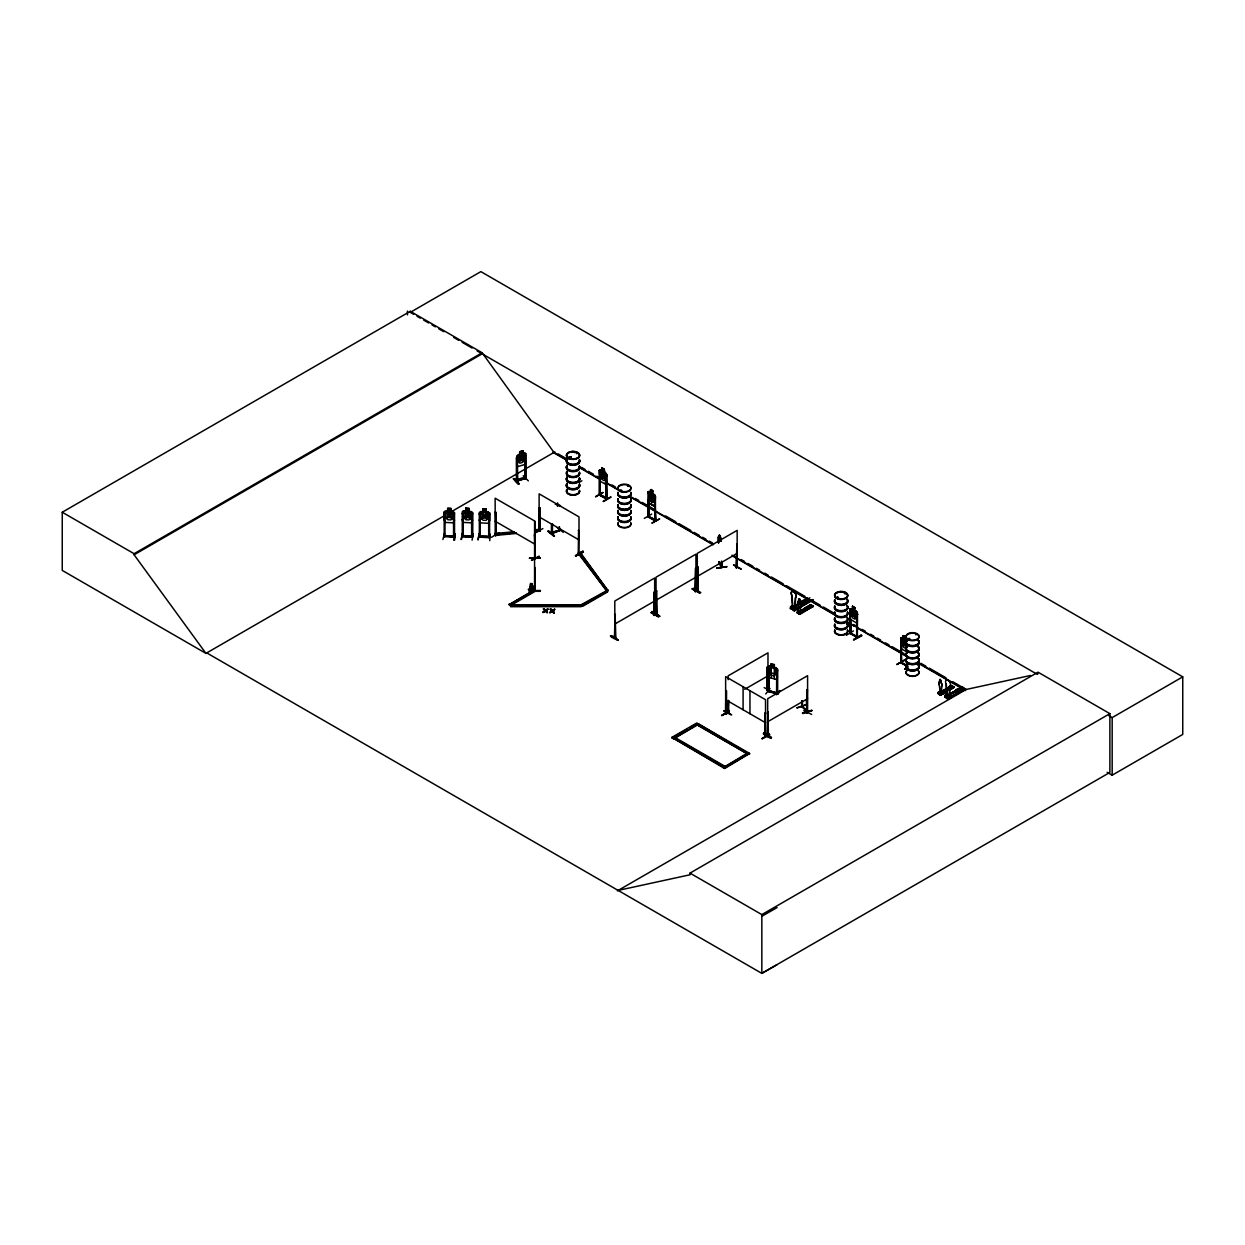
<?xml version="1.0" encoding="UTF-8"?>
<svg xmlns="http://www.w3.org/2000/svg" width="1245" height="1245" viewBox="0 0 1245 1245"><rect width="100%" height="100%" fill="white"/><g stroke="black" fill="none" stroke-linecap="round" stroke-linejoin="round"><path stroke-width="1.5" d="M516.348 481.161L517.562 481.021L517.282 457.833L516.442 458.098L516.519 481.333L525.826 478.422M794.886 608.509L795.415 597.709A3.533 2.039 60 0 0 795.415 593.632A3.533 2.039 60 0 0 791.882 591.593A3.533 2.039 60 0 0 791.882 595.67L792.396 607.062L796.271 609.163L795.975 607.498L793.921 608.68L793.921 609.879L790.762 608.058L790.762 606.86L792.816 605.677M792.832 607.14L792.038 595.577A3.533 2.039 60 0 1 792.038 591.515A3.533 2.039 60 0 1 795.571 593.538A3.533 2.039 60 0 1 795.571 597.616L795.041 608.416L791.944 606.797L793.75 606.564L793.298 605.91L793.096 609.194L792.909 606.782L791.773 606.128L791.773 608.649M800.644 605.397L800.551 605.459A2.35 1.354 60 0 0 800.193 602.238L800.302 602.175A2.35 1.354 60 0 1 800.644 605.397L800.193 612.664C798.559 610.626 798.839 611.98 799.274 611.124M941.189 693.449L941.531 686.244A2.35 1.354 60 0 0 941.189 683.038L941.251 680.626M941.282 693.403L941.625 686.197A2.35 1.354 60 0 0 941.282 682.976L941.189 683.038M949.281 697.044L949.795 686.244A3.533 2.039 60 0 0 949.795 682.167A3.533 2.039 60 0 0 946.262 680.128A3.533 2.039 60 0 0 946.262 684.205L946.776 695.597L950.651 697.698L950.355 696.033L948.301 697.216L948.301 698.414L945.142 696.593L945.142 695.395L947.196 694.212M530.759 590.254C527.553 573.245 538.634 593.632 530.012 589.897L531.241 583.827L529.67 589.367M791.742 606.844L793.516 606.315M798.668 598.907L798.543 601.273A2.35 1.354 60 0 0 798.294 604.043L798.59 611.855L799.43 611.435M798.792 611.917L798.418 611.497M940.52 694.508L941.889 692.92L942.091 694.025C936.022 685.933 942.014 706.74 939.275 684.828A2.35 1.354 60 0 1 939.617 682.011L940.037 679.35M939.275 684.828L939.181 684.89A2.35 1.354 60 0 1 939.524 682.073L939.648 679.708M939.415 692.438L940.1 691.862L939.29 692.656M938.512 693.807L938.216 692.376L939.788 691.706L939.85 694.119L940.006 692.064L939.275 692.5L940.286 692.391M946.465 695.115L947.569 695.364M946.262 684.205L946.682 695.69M948.099 694.928L946.776 695.426L949.437 696.951L949.795 686.244M444.154 519.538L445.228 522.418L453.351 522.822L454.518 520.13M445.087 513.438L444.107 513.594L445.087 513.438L444.932 536.735L445.103 535.568L454.518 536.377M442.909 539.521L444.543 533M453.507 513.92L454.456 513.967L453.507 513.92L453.569 537.233L453.538 536.097M454.02 540.159L455.094 533.607L454.16 540.112M454.596 540.19L455.063 533.607M471.326 511.539L463.342 510.932L462.237 511.882L462.284 536.688L472.602 537.217L472.602 512.458L469.038 511.353L469.038 508.52L465.692 508.225L469.147 508.427L469.147 511.259M463.124 513.64L462.175 513.594L463.124 513.64L463.062 536.393M462.237 519.538L463.296 522.418L471.419 522.822L472.586 520.13M463.296 522.418L462.362 519.461M465.677 511.135L465.692 508.225M460.977 539.521L462.611 533L461.49 539.427M462.113 536.408L462.222 535.521L472.633 536.175M471.575 513.92L472.524 513.967L471.575 513.92L471.637 537.233L471.559 536.346M473.162 533.607L472.088 540.159M480.243 513.905L479.247 514.06L480.243 513.905L480.165 537.171M479.294 520.005L480.368 522.884L488.491 523.289L489.674 520.534L489.674 512.924L486.11 511.819L486.219 508.894L482.749 508.754L482.749 511.586L481.146 512.535L481.146 517.827L482.873 520.192L486.095 520.379L487.822 518.216L487.822 512.924L486.219 511.726M482.749 508.754L482.873 511.695L479.294 512.411L479.356 537.155L489.565 537.684L488.771 536.517M479.154 533.84L478.049 539.988L479.107 533.903M489.596 537.42C475.73 535.677 479.076 535.926 480.305 537.155M479.169 536.268L480.134 536.05M489.518 536.86C467.7 538.276 490.141 533.389 488.709 537.669L488.647 514.387L489.596 514.434L488.647 514.387M488.46 511.851L480.446 511.555M489.658 512.987L489.518 537.7M489.752 540.641L490.281 534.105M560.374 529.576L559.612 530.697M560.374 530.37L551.659 533.794L551.706 524.145M529.841 588.807L531.382 583.672M530.012 589.897L531.304 583.921M535.054 558.009L534.914 557.402M534.447 589.616L534.572 591.001L534.572 521.344M534.447 590.457L534.976 589.507L509.143 604.665L510.606 605.506L581.119 605.506L607.949 590.644L580.263 552.469L578.24 553.511L607.513 591.951L578.334 552.78M568.623 457.74L569.728 457.008M569.354 457.008L570.085 457.226M576.777 453.756L576.917 452.915M620.57 490.53L621.846 490.514M628.865 486.281L627.745 486.281L628.305 485.69M628.025 485.83L627.885 485.97M836.733 597.522L837.838 597.071M838.476 597.942L838.103 597.507M836.827 597.942L838.539 598.051L837.652 597.102M844.873 593.009L845.122 593.585M845.402 593.616L844.499 593.398L845.355 593.18M908.134 639.261L909.535 639.479L909.192 638.327M909.753 639.385L909.721 638.576L909.021 639.416M916.242 634.452L915.9 634.872M947.227 694.912L948.067 695.006M721.197 566.055L721.509 567.487L721.54 561.075M617.925 640.412C613.629 634.11 603.405 634.078 617.956 640.335M618.283 640.086L610.704 635.884L618.329 640.179M659.554 615.901C636.133 602.424 675.537 625.41 651.68 612.229M659.585 616.368L652.053 611.591M693.232 588.216L700.826 592.558M723.718 710.942C732.978 714.412 735.375 718.038 724.03 710.724M763.699 733.103C781.269 740.853 763.621 737.849 763.714 733.087M770.826 738.083L763.309 733.819M946.138 695.348L947.04 694.943M533.249 589.725L531.848 583.796L533.42 589.165M524.83 464.478L525.888 461.335L524.83 464.478L517.624 466.657L516.784 464.089L517.749 466.595M521.25 457.351L518.683 455.903L520.597 458.533L518.605 462.549L521.235 458.954C522.371 463.062 526.059 460.401 521.857 458.16L523.787 454.3L521.281 457.304M798.496 611.466L799.041 611.248M946.947 695.815C947.818 690.804 948.145 701.324 946.931 695.348M797.127 707.954L806.262 704.841M525.795 477.644L525.032 477.909M534.51 558.429L534.385 557.947M534.992 590.877L534.93 567.346M602.845 474.765L605.148 473.551L603.592 475.901L605.21 480.196L603.109 476.228C602.129 480.088 599.234 476.991 602.58 475.294L601.039 471.17L602.907 474.501M853.696 613.209L855.86 612.011L854.303 614.376L855.813 618.656L853.821 614.703C853.012 618.578 849.853 615.512 853.292 613.769L851.767 609.645L853.712 613.24M606.751 482.08L605.817 484.461L600.059 481.13L599.296 470.283L600.168 469.676L599.374 470.361M654.481 506.326L655.368 503.851L654.512 506.295L648.785 502.933L647.96 499.743L648.723 502.996L654.481 506.326L655.321 496.319L648.785 491.697M856.622 622.889L857.463 620.555L856.544 622.936L850.771 619.605L850.102 616.306M904.446 642.342L906.671 641.346L905.115 643.712L906.733 648.007L904.617 644.023C903.652 647.882 900.757 644.801 904.103 643.105L902.563 638.981L904.477 642.327M548.065 531.335L548.547 530.681L554.461 536.221L548.065 531.335L554.445 535.755M553.978 536.393L548.096 531.273M792.411 606.844L793.641 606.502M947.414 695.13L946.605 695.784M947.398 695.457L946.325 694.554L946.153 697.169M513.391 478.702C517.282 477.706 523.522 491.557 513.391 478.702L518.449 484.04M513.827 478.516L518.963 483.931M449.274 514.403L452.246 512.333L450.052 515.461L452.34 518.963L449.367 516.037L446.379 518.605L448.636 515.368L446.473 512.006L449.305 514.372M467.342 514.403L470.314 512.333L468.136 515.461L470.423 518.963L467.435 516.037C466.035 520.426 462.206 518.574 466.704 515.368L464.541 512.006L467.373 514.372M777.534 676.798L776.444 679.412L768.99 677.436L768.072 674.276M595.577 496.879L603.062 492.569M846.32 635.323L853.432 630.919M904.601 660.006L896.758 664.565L904.228 660.239M498.84 532.829L491.464 537.295M535.381 532.813L542.882 528.58M644.319 518.387L651.711 514.06M721.586 715.47L729.399 710.926L721.96 715.268M729.337 711.284L721.898 715.626M495.821 534.79C493.596 533.716 497.907 534.743 495.666 535.63L496.07 512.442L495.137 512.209L495.821 512.598M539.879 530.463L539.038 529.996L540.143 530.292M539.801 508.24L539.77 531.319L540.05 508.084L539.116 507.851L540.05 508.084M534.665 557.729L535.381 558.133L534.603 534.696L534.945 558.974L535.039 521.235L495.137 498.202L495.23 535.443L516.364 533.451M578.987 553.963L579.003 516.877L539.116 493.845L539.116 530.961L539.365 507.695M648.225 515.772L649.003 517.095L648.925 499.79M726.566 690.897L726.395 714.132L725.539 713.681L725.882 690.508L726.644 713.976L726.162 713.245M725.664 713.758L725.633 676.658L765.519 699.69L765.597 736.775L765.099 713.152L764.772 736.371L765.737 735.67M599.374 494.187C601.366 495.121 598.985 493.02 599.374 495.028L599.374 470.237M606.019 498.031C611.917 499.836 589.165 489.534 606.175 498M849.993 633.472L850.102 608.712L852.638 609.256L852.56 606.268L852.56 609.101M850.957 632.771L850.242 632.398L850.957 633.596M901.894 662.169L900.773 661.873L901.613 662.356M765.722 693.963L770.033 688.438M654.123 615.404L654.356 614.034M694.912 590.659C696.733 588.714 694.259 592.931 695.924 591.219M736.978 566.366L736.137 567.658L737.242 567.424M767.107 690.041L768.087 689.87L767.309 690.306L767.325 667.211L769.083 665.935L771.169 666.573M767.465 735.53L768.181 734.317M806.573 712.156L807.398 711.673L807.663 712.731L806.573 712.996L807.32 689.528L806.962 713.105M806.573 712.996L807.398 712.513L806.682 712.887M648.536 502.295L653.236 494.172M806.853 711.253L801.578 705.744L802.449 706.148M802.449 706.989L802.076 706.335M801.578 706.584L806.853 710.413M651.742 496.786C652.645 493.036 655.586 496.226 652.271 497.751L653.905 502.046L651.773 498.078C650.793 502 648.022 498.871 651.244 497.144L649.703 493.036L651.649 496.599M569.183 457.242L569.541 458.004M570.272 458.113L569.992 457.444M838.01 597.833L837.107 597.289M844.468 593.414L845.604 593.491M516.831 456.604L517.749 455.359M654.014 500.957L652.785 502.513L650.497 501.19L649.267 498.202L650.497 489.658L652.971 491.059L652.785 494.016L654.014 495.666L654.014 500.957L652.816 502.498L650.497 501.175L649.267 498.218M768.865 668.627L768.009 668.409L768.865 668.627L768.881 691.722L769.021 668.44M776.709 670.464L777.58 670.681L776.709 670.464L776.569 693.714M777.534 693.107L768.103 690.352M776.522 694.757L779.821 690.586L778.141 693.979M779.79 690.586L777.44 693.963L777.534 669.188L774.374 667.538M777.736 693.823L779.93 691.037M769.083 665.935L776.413 667.896M774.219 667.476L775.791 668.845L775.791 674.136L774.219 675.973L771.278 675.195L769.706 672.502L769.706 667.211L771.278 666.697L771.169 663.741L774.374 664.519L774.265 678.836M718.303 537.015L718.443 542.758L718.303 537.015L719.486 538.058L719.454 535.054L720.45 537L719.33 535.085L718.676 543.053M551.519 533.482L560.079 530.23L560.032 529.343L560.281 530.432M559.487 526.868L559.41 530.744L559.285 526.697M802.496 707.067L802.434 701.262M807.242 711.751L801.951 706.537M792.038 606.626L792.987 606.222M615.528 637.02C613.987 636.226 615.217 637.798 615.544 637.689L615.186 614.485L614.439 637.954L615.263 637.471M656.006 613.458L656.504 612.82M656.146 613.38L655.944 614.299L656.784 613.863L656.426 590.675L655.679 614.143L656.504 613.66M696.002 591.235L695.924 554.181L656.022 577.213L656.146 614.221M698.009 589.399C696.78 588.449 697.729 590.301 697.9 590.114L697.682 566.864L696.935 590.332L697.76 589.85M736.231 566.771L737.242 566.522L736.542 566.957M727.843 712.716C730.831 713.478 725.71 704.11 728.107 700.951M767.434 734.752L768.43 734.706M768.321 734.581L768.367 735.437L768.103 712.171L767.605 735.795L767.683 698.71L807.585 675.677L807.585 712.809M454.565 537.015L443.998 535.77M517.562 480.414C513.189 481.052 526.355 475.668 525.406 478.251L524.939 477.893M545.512 610.112L547.816 608.929L545.886 610.937L547.442 612.633L543.474 608.758L544.999 610.921L543.053 612.462L544.999 610.439L543.474 608.758M547.816 609.412L545.512 610.595L544.314 608.789M552.36 610.377L554.663 609.194L552.733 611.202L554.29 612.898L550.321 609.023L551.846 611.186L549.901 612.727L551.846 610.704L550.321 609.023M554.663 609.676L552.36 610.859L551.177 609.07M543.053 611.98L545.372 610.781L546.586 612.602M543.053 612.462L545.372 611.248M549.901 612.244L552.235 611.046L553.434 612.867M549.901 612.727L552.235 611.528M545.886 610.937L547.816 608.929M552.733 611.202L554.663 609.194M727.843 712.654L727.843 700.81M806.215 607.918L806.029 608.914L807.102 608.136M908.134 638.669L909.192 638.623M957.607 690.29L958.93 689.979M959.646 690.726L958.619 691.068M655.446 496.304L654.496 494.856L655.415 496.335L655.446 521.064L647.991 516.815L648.832 491.526C652.473 495.214 648.598 485.955 652.971 491.059M654.465 494.887L648.738 491.573L647.96 492.149L648.863 491.651M900.898 638.171L901.722 637.596L907.278 640.895M648.054 492.102L650.575 492.647M809.872 597.818L790.248 608.447M790.948 608.867L807.056 600.137M793.485 610.081L794.481 610.859L813.11 600.028M810.744 604.588C815.21 608.198 810.355 603.062 809.375 605.584M813.265 606.346L799.072 613.878L799.897 614.361L813.047 606.346M799.539 614.143L801.111 612.229L799.539 613.707M812.565 606.066L813.405 606.564M938.232 693.512L951.756 685.715M938.668 693.761L952.409 686.197L949.344 687.925M952.02 685.979L938.372 693.73M952.192 685.964L954.417 687.349L949.904 689.963L953.872 687.053M940.551 694.99L946.714 691.348M951.927 685.917L953.763 686.866M940.52 694.943L942.091 693.029M954.09 687.178L949.421 689.683M945.297 697.356L962.712 687.256M945.111 697.247L962.743 687.442M965.046 688.75L947.569 698.632L948.394 699.13L965.731 688.983M551.504 533.545L551.488 523.974M495.183 535.303L496.07 535.474L495.401 512.053M535.288 535.085L534.354 534.852M579.267 530.728L578.334 530.495M531.522 560.406L539.365 556.25L531.568 560.328M648.24 493.642L648.925 494.032M652.956 493.923L654.512 494.903L652.894 493.938L654.045 495.635M654.683 520.721L654.932 497.455L655.695 520.924L654.932 507.042M655.617 497.844L654.683 497.595M654.512 506.295L648.723 502.996L654.59 506.248M578.256 553.48L578.583 530.339M575.501 555.581C589.072 545.964 581.711 555.457 575.548 555.644M575.61 556.048L583.345 551.893M575.501 556.048L582.94 551.224M655.617 520.005C637.533 511.384 660.55 521.655 654.714 519.865M659.383 518.823L651.851 523.165L659.663 518.978M615.45 614.641L614.516 614.874M653.656 615.31L654.403 591.842L653.921 615.466L654.745 614.983M656.691 590.83L655.757 591.064M695.239 591.608L695.659 568.031L695.364 591.593M697.931 567.004L697.013 567.253M736.153 567.689L736.9 544.221L736.417 567.844L737.164 567.409L737.164 530.37L697.262 553.403L697.387 590.41M651.275 612.524L658.387 616.571M692.096 588.947L700.048 592.994L692.516 588.714M733.445 565.012L741.289 569.183L733.756 564.903M653.734 615.279L654.683 615.061L654.668 578.007L614.781 601.039L614.89 638.031M767.745 666.682L767.06 690.103L767.06 667.071L767.994 666.822M764.181 687.598L771.775 691.769M767.745 688.874L767.309 689.465M765.784 713.541L764.85 713.307M768.352 712.311L767.434 712.56M803.772 710.444L811.678 714.459M769.503 734.425L762.018 738.861L769.55 734.519M762.064 738.425L769.503 734.114M206.857 652.956L206.047 653.438L62.25 570.412L62.25 512.24L410.29 311.297L482.142 352.771L553.994 452.433L567.424 460.183M410.29 311.297L410.29 312.37L480.866 271.628L1182.75 676.86L1182.75 734.441L1112.174 775.184L1107.132 772.258M62.25 512.24L134.102 553.714L482.142 352.771M777.067 964.688L761.831 973.372L206.763 652.909L205.939 653.376L134.102 554.788L482.142 353.845M205.939 653.376L444.947 515.383M449.99 512.473L554.803 451.966M572.747 451.406L575.19 452.822M578.941 482.562L581.897 480.757M599.592 471.777L600.339 495.152M606.657 474.516L605.879 472.976L600.121 469.832L601.911 470.781L601.755 467.855L604.214 469.272L605.35 473.8L605.35 479.092L604.121 480.648L601.833 479.325L600.604 476.353L601.833 467.809L604.292 469.225L604.121 472.151L606.657 474.516L606.735 499.229L606.222 497.751M606.253 475.621L605.895 498.794L606.253 475.621L607 499.089L599.343 494.965L606.657 499.183M606.922 476.01L605.988 475.761M600.059 481.13L599.467 477.862M600.09 495.401L600.277 477.924M603.125 501.315L610.657 496.911M611.015 497.191L603.545 501.533M531.428 587.344L528.238 589.414L531.428 591.266M509.143 604.665L534.074 590.27L535.537 591.11L534.074 590.27M535.537 590.379L510.606 604.774L509.143 603.949M510.606 605.506L535.537 591.11M607.949 589.928L581.119 604.774L510.606 604.774L510.606 606.688L581.119 606.688L581.119 604.774L582.582 605.615L607.513 591.219M581.119 605.506L582.582 606.346L607.513 591.951M614.781 624.072L654.668 601.039M656.022 600.246L695.924 577.213M697.262 576.435L737.164 553.403M799.368 598.721L800.193 600.168L799.586 598.876M798.543 601.273L798.636 601.21A2.35 1.354 60 0 0 798.185 604.105M794.497 610.859L790.466 608.198L790.466 606.688L792.52 605.506M801.344 601.615C812.394 606.595 795.944 602.16 803.399 600.417L807.133 602.876L803.399 600.417M805.219 599.374C816.269 604.354 799.819 599.919 807.289 598.191L811.024 600.65M790.466 608.198L793.096 606.673M807.6 598.3L794.839 605.677L807.631 598.503M795.337 605.973L807.896 598.814M808.363 598.923L791.182 608.774M793.921 608.68L796.271 607.669M793.189 610.097L810.619 600.028M811.024 600.339L793.968 610.595M812.907 599.545L793.921 610.517L794.217 608.852M810.946 605.132L797.36 612.913L797.236 611.591L798.808 610.906M804.488 608.4L805.857 607.404L808.363 609.038L805.857 607.404M807.087 606.906L808.456 605.91L810.946 607.544L808.456 605.91M810.744 604.79L797.033 612.711L799.928 614.361M811.226 605.07L797.905 613.209L797.236 612.696M797.858 613.194L809.919 606.268M799.057 613.863L812.954 606.284M799.383 614.065L813.234 606.035M852.56 609.303L851.331 609.536L851.331 614.828L852.56 617.8L854.848 619.123L856.078 617.567L856.078 612.275L854.848 610.626L855.004 607.684L852.56 606.268M850.724 610.781L850.055 610.392L850.677 633.829M855.004 610.532L856.56 611.513L850.102 608.836L850.319 633.285L857.743 637.518L856.747 636.491M857.385 612.991L856.591 611.435L857.354 637.705L857.463 612.945M856.7 614.236L857.634 614.47L856.7 614.236L856.7 637.362L856.965 619.839M744.728 689.294L767.994 675.864M850.366 632.444L850.802 633.02M671.895 737.367L696.826 722.971L749.599 753.443L724.668 768.554L671.895 737.367L724.668 767.838L749.599 753.443M671.895 738.083L686.851 729.446M690.181 727.531L695.161 724.652M698.289 724.528L673.343 738.923L698.289 723.812L731.531 743.732M856.887 636.475L850.802 633.269L857.26 636.802M853.852 639.308C877.04 625.955 837.527 648.801 861.711 635.635M853.852 639.79L861.742 635.697M903.356 638.436L903.279 635.65L905.815 637.02L906.874 646.886L905.644 648.458L903.356 647.135L902.127 644.147L903.356 635.604M905.722 637.067L903.279 635.65M901.536 640.117L901.504 663.196L900.851 639.728L901.8 639.961M905.722 639.899L907.372 640.848M767.683 721.742L807.585 698.71M900.82 645.673L901.582 648.941L907.418 652.209M904.601 660.332L897.163 664.316M678.136 740.012L674.806 737.367L724.668 766.157L723.221 767.714L748.152 752.602L749.599 754.159M724.886 766.764L746.486 754.283M905.037 669.281L907.698 666.978M907.698 667.304L904.757 669.125M904.648 669.125L907.636 667.398M938.216 692.376L939.788 691.706M951.725 685.388L938.014 693.512L940.909 695.161M938.839 693.979L946.402 689.668M940.037 694.663L953.748 686.742M940.255 694.663L946.371 691.395M949.266 689.465L954.215 686.82M940.846 695.13L946.854 691.675M946.916 691.691L940.706 694.928M950.651 696.204L948.597 697.387C950.526 701.869 943.586 697.231 944.846 695.224L946.916 694.041M955.724 690.15C966.774 695.115 950.324 690.679 957.779 688.952L961.514 691.411L957.779 688.952M959.615 687.909C970.649 692.874 954.215 688.454 961.669 686.711L965.404 689.17L961.669 686.711M961.98 686.835L944.644 696.982M949.235 694.243L962.011 687.022M949.717 694.508L962.183 687.318M963.007 687.769L945.562 697.153M947.569 698.632L965 688.563M948.145 698.974L965.404 688.874M617.333 890.891L966.198 689.465L1030.471 675.49M618.142 890.408L689.995 874.784L689.995 873.118L1038.034 672.175L1109.886 713.65L1109.886 772.429L761.831 973.372L761.831 914.593L1109.886 713.65M1038.034 673.841L1037.225 674.323L477.131 350.95M1108.844 715.673L1112.174 717.602L1182.75 676.86M761.831 916.273L777.067 907.589M443.998 536.611L454.518 537.217L454.534 512.458L450.955 511.353L450.955 508.582L447.733 508.396M462.222 536.408L472.415 536.968M463.093 535.864L462.097 535.817M447.733 511.228L446.006 512.068L446.006 517.36L447.733 519.725L450.955 519.912L452.682 517.749L452.682 512.458L450.955 511.415L451.079 508.427L447.609 508.287L447.733 511.228L444.278 511.991L444.278 519.538M516.457 481.099L525.499 478.267M524.783 478.469L524.705 455.499L525.717 455.421L524.892 455.686M525.546 455.234L525.795 478.485M736.9 567.253L736.9 544.221M697.682 566.864L698.009 590.005M695.504 591.064L695.659 568.031M654.403 614.874L654.403 591.842M728.776 700.562L728.107 712.887L728.59 711.471M728.512 712.358L728.512 700.421M807.258 712.529L807.32 689.528M767.947 735.204L768.103 712.171M837.34 597.164L836.967 597.771M768.056 691.224L777.689 693.745M555.27 504.396L556.997 503.727L556.997 504.676M557.402 505.844L560.452 505.657M563.3 532.346L557.402 527.631M552.375 532.378L551.846 532.922M560.079 529.39L559.55 529.872M767.371 690.259L767.589 688.874M796.878 707.783L806.029 704.67M806.76 711.222L806.386 699.814M802.527 712.871L811.942 710.553L802.558 712.949M802.527 713.354L811.693 710.226M802.807 713.587L811.942 710.537M522.775 450.783L522.729 453.803L524.254 454.269L524.254 459.561L522.729 462.3L519.881 463.187L518.356 461.413L519.725 451.733L522.775 450.783L522.775 453.616M519.788 451.795L522.838 450.846M517.453 458.02L516.442 458.098M523.211 475.652L528.347 480.912M552.126 532.409L559.41 530.152L551.488 532.736M552.126 533.249L552.282 523.663M768.274 690.399L768.196 691.24M728.107 679.708L728.107 675.864L767.994 652.831L767.9 691.442L768.974 690.851M578.365 553.589L580.263 553.185L607.949 590.644M620.57 490.001L621.364 490.219M806.029 608.136L807.211 608.525M530.463 588.371L531.382 588.185M649.267 492.927L650.497 492.693M720.481 539.816L720.481 536.968L721.135 541.108M721.166 566.242L719.065 561.635M716.638 567.876L726.909 566.864L716.653 567.969M726.769 566.522L716.653 568.28M525.001 478.718L524.705 455.499M516.675 481.317L516.675 456.541L517.64 455.219L524.799 453.055L525.888 453.725L525.686 478.547M539.287 530.681L540.143 531.133M725.804 713.494L726.006 713.556M599.514 494.763L599.592 477.535M901.038 661.733L901.38 663.149M692.173 588.838L699.69 593.118M650.917 612.649L658.449 616.944M495.23 535.443L494.903 533.545L514.107 531.74M535.257 529.732L539.085 529.374L539.427 531.257L535.583 531.631M502.591 533.545L510.263 532.813M516.364 532.72L495.23 534.727L494.903 533.545M535.583 530.915L539.427 530.541M454.456 537.264L454.3 536.408L445.212 535.879M472.369 537.249L472.493 512.489M648.365 515.85L648.754 516.41M648.365 516.691L648.925 517.033M648.645 517.266L648.676 494.172M539.365 529.888L539.645 531.273M495.759 535.63L496.07 512.442M535.117 558.32L534.93 535.334M765.597 735.935L764.772 735.53M540.034 557.791L529.452 558.32L540.034 557.916M529.452 558.18L540.034 558.118M529.467 591.344C562.756 589.601 506.762 591.079 540.05 591.328M529.467 591.001L540.05 591.235M510.606 605.973L581.119 605.973M543.474 609.241L544.314 609.272M550.321 609.505L551.177 609.536M546.586 612.12L547.442 612.633M553.434 612.384L554.29 612.898M482.873 508.863L486.095 509.049M463.327 510.995L465.817 511.166M453.258 511.539L445.274 510.932L444.169 511.882L444.216 536.657M463.28 535.879L472.369 536.408M777.285 693.107L769.13 690.897M463.062 536.424L463.171 513.438M576.762 453.273L577.478 453.336M569.385 458.051L570.054 457.304M804.83 601.506L803.227 602.44M803.647 602.44L805.064 601.382M959.21 690.041L957.483 690.804M958.028 690.975L959.459 691.115L959.646 690.057M771.278 667.631L774.281 668.549M771.278 672.922L774.219 673.716M655.088 519.647L655.306 521.033M765.364 735.888L765.737 736.511M793.423 606.673L791.944 606.019L791.944 608.54L793.096 609.194M940.131 679.428L941.158 680.688M803.414 602.331C807.476 603.965 802.823 598.985 803.414 602.58M650.917 490.546L652.38 492.351L650.917 490.546L652.38 491.417M650.917 491.495L652.396 492.335M652.816 494.934L650.497 493.627L650.497 498.918L652.785 500.241L652.816 494.934L650.497 493.627M650.497 498.918L652.816 500.225M655.617 520.877L648.24 516.675L648.116 492.18M615.544 637.689L615.186 614.485M763.605 733.57L771.246 737.865M410.29 312.37L413.636 314.3M416.982 316.23L420.328 318.16M423.658 320.089L428.669 322.984M432.015 324.914L435.361 326.844M438.707 328.773L443.718 331.668M453.74 337.457L458.751 340.352M462.097 342.282L472.12 348.055M852.467 606.315L854.926 607.731M903.434 638.576L900.82 638.078L900.851 662.854L907.434 666.557M558.165 453.896L566.553 458.751M581.664 467.466L585.025 469.412M588.387 471.341L593.429 474.252M596.791 476.197L600.137 478.142M611.902 484.928L615.248 486.857M635.401 498.498L638.763 500.428M642.124 502.373L653.874 509.158M665.624 515.944L675.708 521.764M679.054 523.694L690.819 530.479M694.165 532.424L699.208 535.334M702.569 537.264L705.931 539.21M709.292 541.155L712.638 543.085M741.195 559.565L744.541 561.511M747.903 563.44L752.945 566.351M756.306 568.296L759.652 570.226M764.695 573.136L768.056 575.081M771.418 577.011L783.167 583.796M786.529 585.741L805.001 596.402M811.709 600.277L820.113 605.132M823.459 607.062L835.224 613.863M853.696 624.523L857.042 626.453M862.085 629.363L865.446 631.308M870.473 634.219L873.834 636.148M877.196 638.094L880.557 640.023M885.6 642.934L888.946 644.879M892.307 646.809L904.057 653.609M920.849 663.289L925.891 666.199M929.252 668.145L946.044 677.84M952.752 681.715L961.156 686.555M579.174 466.968L599.327 478.609M606.035 482.484L617.8 489.269M631.231 497.02L713.51 544.532M731.967 555.192L834.399 614.33M847.829 622.08L906.609 656.006M918.359 662.791L965.373 689.948M552.889 452.277L566.366 460.059M579.843 467.84L598.378 478.547M605.117 482.438L618.594 490.219M630.39 497.02L712.934 544.672M733.149 556.344L834.228 614.703M847.705 622.484L854.443 626.375M857.805 628.32L906.656 656.52M918.452 663.336L965.622 690.57M809.375 605.381L811.864 606.829M807.087 606.704L809.577 608.136M907.683 665.81L901.613 662.605L907.434 665.951M907.683 666.402L901.1 662.558L900.991 638.125M857.385 637.658L850.102 633.503M804.488 608.198L806.993 609.63M602.72 492.444L595.655 496.522M946.153 694.648L947.289 695.317M798.107 612.882L798.232 611.139L799.259 611.56M798.107 611.202L800.302 612.602M946.325 697.076L947.476 697.729M939.975 694.056L939.212 691.924L940.053 692.173M798.232 612.82L798.994 613.256L798.994 611.575M539.116 516.877L579.003 539.91M495.137 521.235L535.039 544.267M531.677 587.344L534.868 589.274M725.633 699.69L765.519 722.722M734.861 745.646L746.486 752.369M681.451 741.927L724.668 766.873M689.995 873.118L761.831 914.593M559.332 505.096L560.343 505.735M469.023 511.415L470.75 512.458L470.75 517.749L469.023 519.912L465.801 519.725L464.074 517.36L464.074 512.068L465.801 511.228L465.817 508.333M524.705 453.102L525.779 453.787M557.511 505.719L557.573 502.933L557.48 505.906M535.257 557.215L534.463 558.009M798.45 611.684L798.605 610.797M517.453 481.052L517.282 457.833M552.733 610.719L554.29 612.415M545.886 610.455L547.442 612.151M719.548 536.035L720.155 538.12L719.548 536.968M718.63 536.611L721.026 541.139M720.341 540.797L719.143 538.276L719.579 541.342M718.707 561.697L721.898 567.393L721.82 561.604M718.707 562.304L721.477 567.424L721.477 561.666M768.009 691.473L777.425 693.916L777.425 669.203M479.434 519.928L480.446 522.791M721.104 566.911L721.197 563.051M656.784 613.863L656.426 590.675M532.627 590.161L531.724 583.952L531.708 590.348M1112.174 717.602L1112.174 775.184M952.845 687.613L950.355 686.384M950.355 696.033L950.355 697.231M941.889 692.92L941.889 693.714L939.088 692.002L939.088 693.683M939.586 691.582L939.586 692.593M938.419 692.485L938.419 693.294M850.989 620.228L851.066 633.721M801.951 700.779L802.122 707.129L801.64 700.888M800.908 612.12L801.111 613.24M800.302 600.106L800.193 602.238M795.975 607.498L795.975 608.696M771.231 663.678L771.262 678.043M768.181 666.744L768.181 674.292M765.099 713.152L765.224 736.215M749.957 690.71L749.957 713.743M743.094 686.742L743.094 709.774M606.58 474.501L606.58 482.064M552.484 523.834L552.453 533.529M407.473 311.079L407.473 314.892M134.102 553.714L134.102 554.788M918.312 646.855A6.692 3.859 0 0 1 912.523 652.645A6.692 3.859 0 0 1 906.733 646.855M918.219 647.244A6.583 3.797 0 0 1 912.523 652.956A6.583 3.797 0 0 1 906.827 647.244M918.219 652.209A6.583 3.797 0 0 1 912.523 657.92A6.583 3.797 0 0 1 906.827 652.209M918.219 652.582A6.583 3.797 0 0 1 912.523 658.294A6.583 3.797 0 0 1 906.827 652.582M918.312 640.49A6.692 3.859 0 0 1 912.523 646.295A6.692 3.859 0 0 1 906.733 640.49M918.219 646.186A6.583 3.797 0 0 1 912.523 651.882A6.583 3.797 0 0 1 906.827 646.186M918.219 640.895A6.583 3.797 0 0 1 912.523 646.606A6.583 3.797 0 0 1 906.827 640.895M918.312 646.529A6.692 3.859 0 0 1 912.523 652.318A6.692 3.859 0 0 1 906.733 646.529M918.312 640.163A6.692 3.859 0 0 1 912.523 645.968A6.692 3.859 0 0 1 906.733 640.163M918.234 639.821A6.598 3.813 0 0 1 912.523 645.548A6.598 3.813 0 0 1 906.811 639.821M918.312 664.97A6.692 3.859 0 0 1 912.523 670.759A6.692 3.859 0 0 1 906.733 664.97M918.219 665.359A6.583 3.797 0 0 1 912.523 671.071A6.583 3.797 0 0 1 906.827 665.359M918.219 670.324A6.583 3.797 0 0 1 912.523 676.035A6.583 3.797 0 0 1 906.827 670.324M918.203 653.174A6.552 3.782 0 0 1 912.523 658.838A6.552 3.782 0 0 1 906.842 653.174M918.219 670.697A6.583 3.797 0 0 1 912.523 676.408A6.583 3.797 0 0 1 906.827 670.697M918.25 652.816A6.614 3.813 0 0 1 912.523 658.543A6.614 3.813 0 0 1 906.796 652.816M918.312 658.605A6.692 3.859 0 0 1 912.523 664.41A6.692 3.859 0 0 1 906.733 658.605M918.219 664.301A6.583 3.797 0 0 1 912.523 669.997A6.583 3.797 0 0 1 906.827 664.301M918.219 659.01A6.583 3.797 0 0 1 912.523 664.721A6.583 3.797 0 0 1 906.827 659.01M918.312 664.643A6.692 3.859 0 0 1 912.523 670.433A6.692 3.859 0 0 1 906.733 664.643M918.312 658.278A6.692 3.859 0 0 1 912.523 664.083A6.692 3.859 0 0 1 906.733 658.278M918.234 657.936A6.598 3.813 0 0 1 912.523 663.663A6.598 3.813 0 0 1 906.811 657.936M847.487 611.933A6.552 3.782 0 0 1 841.153 616.695A6.552 3.782 0 0 1 834.819 611.933M847.503 600.604A6.583 3.797 0 0 1 841.153 605.397A6.583 3.797 0 0 1 834.788 600.604M847.503 599.545A6.583 3.797 0 0 1 841.153 604.323A6.583 3.797 0 0 1 834.788 599.545M847.503 606.969A6.583 3.797 0 0 1 841.153 611.746A6.583 3.797 0 0 1 834.788 606.969M846.942 605.646A6.692 3.859 0 0 1 842.025 611.404A6.692 3.859 0 0 1 834.679 606.58M846.942 605.319A6.692 3.859 0 0 1 842.025 611.077A6.692 3.859 0 0 1 834.679 606.253M847.503 605.895A6.583 3.797 0 0 1 841.153 610.688A6.583 3.797 0 0 1 834.788 605.895M846.942 599.296A6.692 3.859 0 0 1 842.025 605.054A6.692 3.859 0 0 1 834.679 600.214M846.942 598.969A6.692 3.859 0 0 1 842.025 604.728A6.692 3.859 0 0 1 834.679 599.888M847.518 612.291A6.598 3.813 0 0 1 841.153 617.1A6.598 3.813 0 0 1 834.772 612.291M847.503 612.882A6.567 3.797 0 0 1 841.153 617.66A6.567 3.797 0 0 1 834.804 612.882M847.487 630.048A6.552 3.782 0 0 1 841.153 634.81A6.552 3.782 0 0 1 834.819 630.048M847.534 612.54A6.614 3.813 0 0 1 841.153 617.349A6.614 3.813 0 0 1 834.757 612.54M847.503 618.718A6.583 3.797 0 0 1 841.153 623.512A6.583 3.797 0 0 1 834.788 618.718M847.503 617.66A6.583 3.797 0 0 1 841.153 622.438A6.583 3.797 0 0 1 834.788 617.66M847.503 625.083A6.583 3.797 0 0 1 841.153 629.861A6.583 3.797 0 0 1 834.788 625.083M846.942 623.761A6.692 3.859 0 0 1 842.025 629.519A6.692 3.859 0 0 1 834.679 624.694M846.942 623.434A6.692 3.859 0 0 1 842.025 629.192A6.692 3.859 0 0 1 834.679 624.367M847.503 624.01A6.583 3.797 0 0 1 841.153 628.803A6.583 3.797 0 0 1 834.788 624.01M846.942 617.411A6.692 3.859 0 0 1 842.025 623.169A6.692 3.859 0 0 1 834.679 618.329M846.942 617.084A6.692 3.859 0 0 1 842.025 622.842A6.692 3.859 0 0 1 834.679 618.002M847.534 630.188A6.614 3.813 0 0 1 841.153 634.997A6.614 3.813 0 0 1 834.757 630.188M847.518 630.406A6.598 3.813 0 0 1 841.153 635.199A6.598 3.813 0 0 1 834.772 630.406M630.748 504.63A6.552 3.782 0 0 1 624.414 509.392A6.614 3.813 0 0 1 618.034 504.77M618.08 504.63A6.552 3.782 0 0 0 624.414 509.392A6.614 3.813 0 0 0 630.81 504.77M630.779 493.316A6.583 3.797 0 0 1 624.414 498.093A6.583 3.797 0 0 1 618.065 493.316M630.795 492.242A6.598 3.813 0 0 1 624.414 497.035A6.598 3.813 0 0 1 618.049 492.242M630.779 499.665A6.583 3.797 0 0 1 624.414 504.458A6.583 3.797 0 0 1 618.065 499.665M630.888 499.276A6.692 3.859 0 0 1 624.414 504.147A6.692 3.859 0 0 1 617.956 499.276M630.888 498.949A6.692 3.859 0 0 1 624.414 503.82A6.692 3.859 0 0 1 617.956 498.949M630.795 498.591A6.598 3.813 0 0 1 624.414 503.4A6.598 3.813 0 0 1 618.049 498.591M630.888 492.927A6.692 3.859 0 0 1 624.414 497.782A6.692 3.859 0 0 1 617.956 492.927M630.888 492.6A6.692 3.859 0 0 1 624.414 497.455A6.692 3.859 0 0 1 617.956 492.6M630.81 505.05A6.614 3.813 0 0 1 624.414 509.843A6.614 3.813 0 0 1 618.034 505.05M630.748 522.744A6.552 3.782 0 0 1 624.414 527.506A6.552 3.782 0 0 1 618.08 522.744M630.779 511.43A6.583 3.797 0 0 1 624.414 516.208A6.583 3.797 0 0 1 618.065 511.43M630.795 510.357A6.598 3.813 0 0 1 624.414 515.15A6.598 3.813 0 0 1 618.049 510.357M630.779 517.78A6.583 3.797 0 0 1 624.414 522.573A6.583 3.797 0 0 1 618.065 517.78M630.888 517.391A6.692 3.859 0 0 1 624.414 522.262A6.692 3.859 0 0 1 617.956 517.391M630.888 517.064A6.692 3.859 0 0 1 624.414 521.935A6.692 3.859 0 0 1 617.956 517.064M630.795 516.706A6.598 3.813 0 0 1 624.414 521.515A6.598 3.813 0 0 1 618.049 516.706M630.888 511.041A6.692 3.859 0 0 1 624.414 515.897A6.692 3.859 0 0 1 617.956 511.041M630.888 510.715A6.692 3.859 0 0 1 624.414 515.57A6.692 3.859 0 0 1 617.956 510.715M630.795 523.102A6.598 3.813 0 0 1 624.414 527.896A6.598 3.813 0 0 1 618.049 523.102M579.501 466.517A6.692 3.859 0 0 1 572.171 471.341A6.692 3.859 0 0 1 567.238 465.583M579.392 466.891A6.583 3.797 0 0 1 572.186 471.653A6.583 3.797 0 0 1 567.331 465.972M579.594 472.835A6.552 3.782 0 0 1 571.346 476.493A6.552 3.782 0 0 1 567.362 470.952M579.392 472.228A6.583 3.797 0 0 1 572.186 476.991A6.598 3.813 0 0 1 567.331 471.357A6.583 3.797 0 0 0 572.186 476.991A6.598 3.813 0 0 0 579.407 472.275M579.501 460.152A6.692 3.859 0 0 1 572.171 464.976A6.692 3.859 0 0 1 567.238 459.218M568.311 458.425A6.692 3.859 0 0 1 571.299 457.429M579.407 465.832A6.598 3.813 0 0 1 572.171 470.594A6.598 3.813 0 0 1 567.331 464.914M579.407 460.541A6.598 3.813 0 0 1 572.171 465.303A6.598 3.813 0 0 1 567.331 459.623M568.374 458.829A6.598 3.813 0 0 1 571.331 457.849M579.501 466.175A6.692 3.859 0 0 1 572.171 471.015A6.692 3.859 0 0 1 567.238 465.256M579.501 459.825A6.692 3.859 0 0 1 572.171 464.65A6.692 3.859 0 0 1 567.238 458.891M568.311 458.098A6.692 3.859 0 0 1 571.299 457.102M579.407 459.467A6.598 3.813 0 0 1 572.171 464.229A6.598 3.813 0 0 1 567.331 458.549M568.374 457.771A6.598 3.813 0 0 1 571.331 456.775M579.501 484.632A6.692 3.859 0 0 1 572.171 489.456A6.692 3.859 0 0 1 567.238 483.698M579.392 485.005A6.583 3.797 0 0 1 572.186 489.767A6.583 3.797 0 0 1 567.331 484.087M579.594 490.95A6.552 3.782 0 0 1 571.346 494.607A6.552 3.782 0 0 1 567.362 489.067M579.625 473.785A6.583 3.797 0 0 1 571.331 477.457A6.583 3.797 0 0 1 567.331 471.886M579.501 478.267A6.692 3.859 0 0 1 572.171 483.091A6.692 3.859 0 0 1 567.238 477.333M579.407 483.947A6.598 3.813 0 0 1 572.171 488.709A6.598 3.813 0 0 1 567.331 483.029M579.407 478.656A6.598 3.813 0 0 1 572.171 483.418A6.598 3.813 0 0 1 567.331 477.738M579.501 484.289A6.692 3.859 0 0 1 572.171 489.129A6.692 3.859 0 0 1 567.238 483.371M579.501 477.94A6.692 3.859 0 0 1 572.171 482.764A6.692 3.859 0 0 1 567.238 477.006M579.407 477.582A6.598 3.813 0 0 1 572.171 482.344A6.598 3.813 0 0 1 567.331 476.664M487.526 519.321L484.507 516.488L481.519 519.072L483.776 515.835L481.613 512.473L484.461 515.228L487.386 512.8L485.208 515.928L487.526 519.321M522.215 451.593L520.394 453.118L522.215 451.593M522.729 454.752L519.881 455.639L519.881 460.93L522.729 460.028L522.729 454.752M485.519 509.485L483.449 509.361L483.449 510.31L485.519 510.434L485.519 509.485M468.447 509.018L466.377 508.894L466.377 509.843L468.447 509.968L468.447 509.018M450.379 509.018L448.309 508.894L448.309 509.843L450.379 509.968L450.379 509.018M486.095 512.831L482.873 512.644L482.873 517.92L486.095 518.107L486.095 512.831M469.023 512.364L465.801 512.177L465.801 517.469L469.023 517.655L469.023 512.364M450.955 512.364L447.733 512.177L447.733 517.469L450.955 517.655L450.955 512.364M773.69 664.97L771.807 664.472L773.69 665.919L773.69 664.97M854.428 608.027L852.965 607.171L854.428 608.961L854.428 608.027M905.239 637.347L903.761 636.506L905.239 638.296L905.239 637.347M854.848 611.56L852.56 610.237L852.56 615.528L854.848 616.851L854.848 611.56M905.644 640.895L903.356 639.572L903.356 644.863L905.644 646.186L905.644 640.895M603.716 469.552L602.238 468.696L603.716 470.501L603.716 469.552M604.121 473.084L601.833 471.762L601.833 477.053L604.121 478.376L604.121 473.084M951.927 688.143L949.437 686.711L951.927 688.143M746.704 753.443L696.826 724.652L746.704 753.443M909.223 639.697A6.598 3.813 0 0 0 919.121 636.397A6.598 3.813 0 0 0 909.223 633.098A6.598 3.813 0 0 0 909.223 639.697M909.239 640.226A6.552 3.782 0 0 0 919.075 636.942A6.552 3.782 0 0 0 909.239 633.674A6.552 3.782 0 0 0 909.239 640.226M837.838 598.518A6.614 3.813 0 0 0 847.767 595.219A6.614 3.813 0 0 0 837.838 591.904A6.614 3.813 0 0 0 837.838 598.518M837.869 599.032A6.567 3.797 0 0 0 847.721 595.748A6.567 3.797 0 0 0 837.869 592.464A6.567 3.797 0 0 0 837.869 599.032M837.838 598.705A6.614 3.813 0 0 0 847.767 595.406A6.614 3.813 0 0 0 837.838 592.091A6.614 3.813 0 0 0 837.838 598.705M621.115 491.215A6.614 3.813 0 0 0 631.028 487.915A6.614 3.813 0 0 0 621.115 484.616A6.614 3.813 0 0 0 621.115 491.215M621.13 491.744A6.567 3.797 0 0 0 630.997 488.46A6.567 3.797 0 0 0 621.13 485.161A6.567 3.797 0 0 0 621.13 491.744M624.414 510.357A6.567 3.797 0 0 0 630.764 505.579A6.567 3.797 0 0 1 624.414 510.341A6.567 3.797 0 0 1 618.065 505.563A6.567 3.797 0 0 0 624.414 510.357M569.743 458.456A6.598 3.813 0 0 0 579.641 455.156A6.598 3.813 0 0 0 569.743 451.857A6.598 3.813 0 0 0 569.743 458.456M568.389 458.362A6.583 3.797 0 0 0 579.392 456.65A6.583 3.797 0 0 0 571.331 451.997A6.583 3.797 0 0 0 568.389 458.362M568.358 458.051A6.614 3.813 0 0 0 579.423 456.339A6.614 3.813 0 0 0 571.331 451.67A6.614 3.813 0 0 0 568.358 458.051M572.186 495.074A6.583 3.797 0 0 0 579.392 490.328A6.583 3.797 0 0 1 572.186 495.105A6.583 3.797 0 0 1 567.331 489.425A6.583 3.797 0 0 0 572.186 495.074"/></g></svg>
